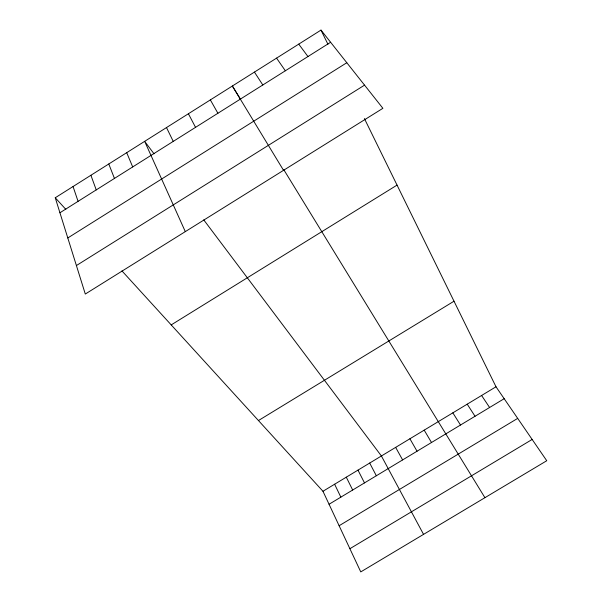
<?xml version="1.0" encoding="UTF-8"?>
<svg xmlns="http://www.w3.org/2000/svg" width="602" height="602" viewBox="0 0 602 602"><rect width="100%" height="100%" fill="white"/><g stroke="black" fill="none" stroke-linecap="round" stroke-linejoin="round"><path stroke-width="0.9" d="M55.249 197.765L320.986 30.1L382.895 108.315L85.296 294.039L55.249 197.765L65.821 209.361M59.929 212.769L330.618 42.268M67.793 237.963L346.812 62.728M76.401 265.55L364.549 85.138M171.216 324.899L397.042 185.1M258.454 420.542L454.013 301.211M121.965 270.915L322.965 491.262L496.003 386.785L364.391 118.556M329.061 504.258L504.183 398.697M339.122 525.727L517.682 418.382M349.89 548.708L532.153 439.452M154.029 153.803L144.661 141.35L185.303 231.627M203.747 219.873L381.405 455.977L423.545 534.373M298.743 44.134L307.953 56.543M276.559 58.131L285.356 70.78M496.003 386.785L546.751 460.733L360.764 571.9L322.965 491.262M481.592 395.484L489.599 407.494M254.435 72.089L262.811 84.98M467.212 404.168L475.038 416.268M452.847 412.844L460.5 425.027M240.537 99.315L232.364 86.018L283.527 170.328M283.888 169.862L484.926 497.688M424.199 430.137L431.506 442.508M409.909 438.768L417.043 451.222M210.354 99.902L217.909 113.266M395.649 447.376L402.61 459.92M188.403 113.755L195.545 127.346M369.688 463.051L376.34 475.761M357.979 470.117L364.496 482.902M346.293 477.175L352.667 490.028M320.986 30.1L327.94 44.262M166.506 127.571L173.241 141.395M334.622 484.226L340.852 497.147M126.706 152.682L132.696 166.935M108.781 163.992L114.448 178.425M90.902 175.272L96.237 189.901M73.053 186.53L78.064 201.346"/></g></svg>
